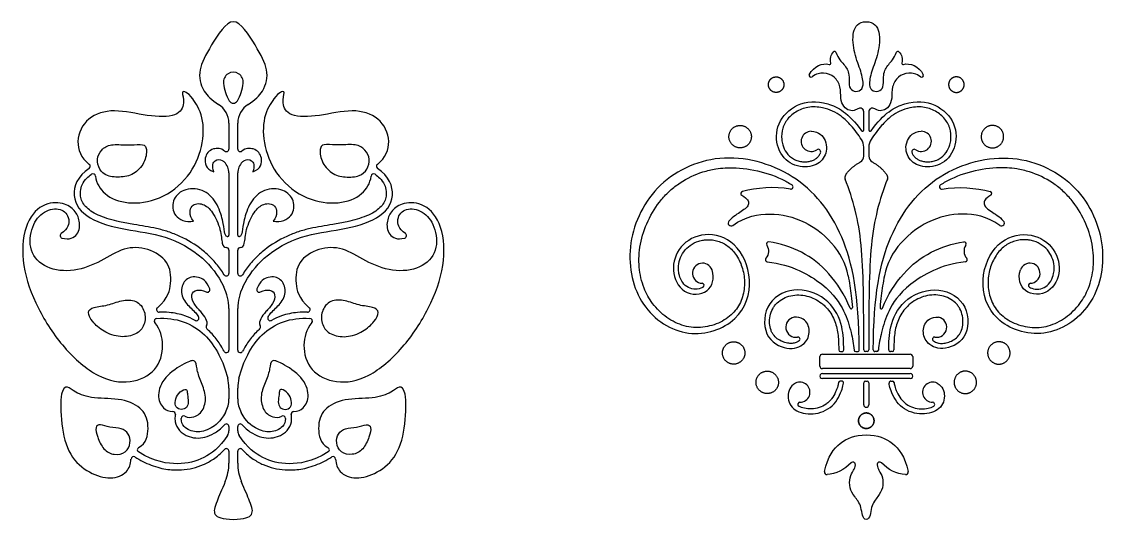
# Model space of a CAD drawing. Extents: x -103 to 101, y -110 to 99.
# Drawn here: x 59.06 to 101.14, y -72.59 to -53.26 of the extents above; entities that cross this region are included whole.
import ezdxf

# ---------------------------------------------------------------- set-up
doc = ezdxf.new("R2010")
doc.units = 0
doc.header["$MEASUREMENT"] = 0
doc.layers.add('LAYER_03', color=5, linetype='CONTINUOUS')

msp = doc.modelspace()

# ---------------------------------------------------------------- linework, layer by layer
at = {"layer": 'LAYER_03'}
for p, q in [((91.79, -57.466), (91.79, -56.757)), ((91.985, -56.757), (91.985, -57.466)), ((67.116, -57.196), (67.116, -58.207)), ((67.46, -58.207), (67.46, -57.196)), ((91.79, -58.483), (91.79, -58.129)), ((91.985, -58.129), (91.985, -58.483)), ((67.116, -59.132), (67.116, -61.551)), ((67.46, -61.551), (67.46, -59.132)), ((67.116, -62.133), (67.116, -63.037)), ((67.46, -63.037), (67.46, -62.133)), ((67.116, -64.407), (67.116, -66.018)), ((67.46, -66.018), (67.46, -64.407)), ((90.083, -66.639), (90.083, -66.273)), ((90.181, -66.175), (93.594, -66.175)), ((90.881, -66.077), (90.946, -66.077)), ((91.48, -66.077), (91.551, -66.077)), ((91.92, -66.077), (91.855, -66.077)), ((92.295, -66.077), (92.224, -66.077)), ((92.894, -66.077), (92.829, -66.077)), ((93.692, -66.273), (93.692, -66.639)), ((93.594, -66.737), (90.181, -66.737)), ((90.181, -66.932), (91.887, -66.932)), ((91.887, -67.127), (90.181, -67.127)), ((90.936, -67.225), (90.871, -67.225)), ((91.79, -68.139), (91.79, -67.29)), ((91.855, -67.225), (91.92, -67.225)), ((91.887, -66.932), (93.594, -66.932)), ((93.594, -67.127), (91.887, -67.127)), ((91.985, -67.29), (91.985, -68.139)), ((92.838, -67.225), (92.904, -67.225)), ((67.116, -67.494), (67.116, -67.914)), ((67.46, -67.914), (67.46, -67.494)), ((67.116, -68.987), (67.116, -69.152)), ((67.46, -69.152), (67.46, -68.987)), ((67.116, -69.946), (67.116, -70.417)), ((67.46, -70.417), (67.46, -69.946))]:
    msp.add_line(p, q, dxfattribs=at)
for centre, radius, start, end in [((90.66, -54.461), 0.0489, 21.0623, 128.4177), ((93.114, -54.461), 0.0489, 51.5823, 158.9377), ((90.459, -54.871), 0.0489, 255.3397, 13.2544), ((93.315, -54.871), 0.0489, 166.7456, 284.6603), ((67.288, -55.609), 0.386, 353.2626, 186.7374), ((89.737, -55.35), 0.0702, 153.7494, 308.7571), ((94.037, -55.35), 0.0702, 231.2429, 26.2506), ((68.685, -55.444), 1.793, 186.7374, 209.9164), ((65.891, -55.444), 1.793, 330.0836, 353.2626), ((67.288, -56.247), 0.181, 209.9164, 330.0836), ((66.263, -57.196), 0.853, 0.0003, 58.2189), ((68.313, -57.196), 0.853, 121.7811, 179.9997), ((91.65, -56.757), 0.14, 0.0026, 113.9892), ((92.125, -56.757), 0.14, 66.0108, 179.9974), ((89.748, -57.908), 0.391, 89.9999, 303.6726), ((91.741, -57.466), 0.0489, 216.1546, 360), ((92.034, -57.466), 0.0489, 180, 323.8454), ((94.026, -57.908), 0.391, 236.3274, 90.0001), ((91.263, -58.129), 0.526, 0.0061, 33.5637), ((92.511, -58.129), 0.526, 146.4363, 179.9939), ((67.016, -58.207), 0.0997, 229.7805, 0), ((67.56, -58.207), 0.0997, 180, 310.2195), ((90.019, -58.315), 0.0977, 337.6504, 123.6726), ((91.533, -58.483), 0.257, 299.1318, 0), ((92.242, -58.483), 0.257, 180, 240.8682), ((93.755, -58.315), 0.0977, 56.3274, 202.3496), ((61.628, -58.88), 0.0997, 302.3831, 52.6057), ((66.534, -59.132), 0.582, 0, 45.7842), ((68.042, -59.132), 0.582, 134.2158, 180), ((72.947, -58.88), 0.0997, 127.3943, 237.6169), ((61.833, -59.27), 0.0997, 6.5247, 123.8769), ((72.742, -59.27), 0.0997, 56.1231, 173.4753), ((91.215, -59.313), 0.162, 147.5656, 201.5877), ((92.56, -59.313), 0.162, 338.4123, 32.4344), ((88.953, -59.675), 0.0902, 260.0291, 58.2202), ((94.821, -59.675), 0.0902, 121.7798, 279.9709), ((87.092, -59.932), 0.0814, 104.3413, 238.8715), ((96.682, -59.932), 0.0814, 301.1285, 75.6587), ((86.632, -61.081), 0.113, 137.4239, 305.71), ((97.143, -61.081), 0.113, 234.29, 42.5761), ((60.657, -61.569), 0.0997, 124.2174, 253.3412), ((67.059, -61.551), 0.0566, 258.989, 0), ((67.517, -61.551), 0.0566, 180, 281.011), ((73.919, -61.569), 0.0997, 286.6588, 55.7826), ((88.088, -61.896), 0.0814, 81.6851, 212.4384), ((95.687, -61.896), 0.0814, 327.5616, 98.3149), ((67.016, -62.133), 0.0997, 360, 90.246), ((67.56, -62.133), 0.0997, 89.754, 180), ((88.568, -63.655), 2.666, 11.3186, 42.2769), ((95.206, -63.655), 2.666, 137.7231, 168.6814), ((85.525, -63.033), 0.391, 19.2192, 267.2387), ((88.046, -62.504), 0.0814, 139.2987, 263.4321), ((95.728, -62.504), 0.0814, 276.5679, 40.7013), ((98.25, -63.033), 0.391, 272.7613, 160.7808), ((67.016, -63.037), 0.0997, 211.8374, 360), ((67.56, -63.037), 0.0997, 180, 328.1626), ((85.502, -63.505), 0.0814, 302.7334, 87.2387), ((98.273, -63.505), 0.0814, 92.7613, 237.2666), ((66.277, -63.671), 0.0997, 242.5005, 19.6042), ((65.193, -64.407), 1.922, 0, 26.2421), ((69.382, -64.407), 1.922, 153.7579, 180), ((68.299, -63.671), 0.0997, 160.3958, 297.4995), ((64.402, -64.445), 0.0997, 131.4878, 271.9673), ((70.173, -64.445), 0.0997, 268.0327, 48.5122), ((91.303, -64.366), 0.0489, 202.3202, 4.9521), ((92.471, -64.366), 0.0489, 175.0479, 337.6798), ((64.316, -64.889), 0.0997, 94.0431, 217.6336), ((65.852, -64.776), 0.0997, 240.8288, 29.4623), ((68.724, -64.776), 0.0997, 150.5377, 299.1712), ((70.26, -64.889), 0.0997, 322.3664, 85.9569), ((89.15, -65.128), 0.391, 100.2471, 279.9013), ((94.624, -65.128), 0.391, 260.0987, 79.7529), ((66.331, -65.121), 0.0997, 151.8041, 228.0598), ((68.244, -65.121), 0.0997, 311.9402, 28.1959), ((89.232, -65.593), 0.0814, 303.9269, 99.9013), ((94.543, -65.593), 0.0814, 80.0987, 236.0731), ((67.016, -66.018), 0.0997, 207.6514, 360), ((67.56, -66.018), 0.0997, 180, 332.3486), ((90.881, -66.012), 0.0651, 180.066, 270), ((90.946, -66.012), 0.0651, 270, 0.0218), ((91.48, -66.012), 0.0651, 184.1946, 270), ((91.551, -66.012), 0.0651, 270, 0.314), ((91.855, -66.012), 0.0651, 180.0026, 270), ((91.92, -66.012), 0.0651, 270, 359.9974), ((92.224, -66.012), 0.0651, 179.686, 270), ((92.295, -66.012), 0.0651, 270, 355.8054), ((92.829, -66.012), 0.0651, 179.9782, 270), ((92.894, -66.012), 0.0651, 270, 359.934), ((90.181, -66.273), 0.0977, 90, 180), ((93.594, -66.273), 0.0977, 0, 90), ((90.181, -66.639), 0.0977, 180, 270), ((93.594, -66.639), 0.0977, 270, 0), ((65.511, -67.494), 1.605, 360, 13.8396), ((69.065, -67.494), 1.605, 166.1604, 180), ((89.31, -67.653), 0.391, 269.8414, 116.6295), ((90.181, -67.03), 0.0977, 89.9997, 269.9997), ((90.871, -67.29), 0.0651, 90, 173.5487), ((90.936, -67.29), 0.0651, 353.6983, 90), ((91.855, -67.29), 0.0651, 90, 180), ((91.92, -67.29), 0.0651, 0, 90), ((92.838, -67.29), 0.0651, 90, 186.3017), ((92.904, -67.29), 0.0651, 6.4513, 90), ((93.594, -67.03), 0.0977, 270.0003, 90.0003), ((94.465, -67.653), 0.391, 63.3705, 270.1586), ((66.021, -67.914), 1.095, 331.1207, 360), ((68.555, -67.914), 1.095, 180, 208.8793), ((89.309, -68.125), 0.0814, 89.8414, 238.9839), ((91.887, -68.139), 0.0977, 180.0002, 0.0002), ((94.466, -68.125), 0.0814, 301.0161, 90.1586), ((64.937, -68.501), 0.0997, 348.7372, 89.478), ((65.359, -68.674), 0.0997, 60.5474, 180.3884), ((69.217, -68.674), 0.0997, 359.6116, 119.4526), ((69.638, -68.501), 0.0997, 90.522, 191.2628), ((67.016, -68.987), 0.0997, 0, 139.1166), ((67.56, -68.987), 0.0997, 40.8834, 180), ((66.783, -69.152), 0.333, 326.3737, 360), ((67.793, -69.152), 0.333, 180, 213.6263), ((63.656, -69.89), 0.0997, 117.9195, 238.8126), ((67.016, -69.946), 0.0997, 0, 137.5147), ((67.56, -69.946), 0.0997, 42.4853, 180), ((70.92, -69.89), 0.0997, 301.1874, 62.0805), ((63.411, -70.255), 0.0997, 58.5562, 177.8427), ((71.165, -70.255), 0.0997, 2.1573, 121.4438), ((65.29, -70.417), 1.826, 337.4827, 0), ((69.286, -70.417), 1.826, 180, 202.5173), ((91.366, -70.465), 0.0977, 354.2293, 137.1336), ((92.408, -70.465), 0.0977, 42.8664, 185.7707), ((90.359, -70.758), 0.0977, 168.009, 272.1161), ((93.416, -70.758), 0.0977, 267.8839, 11.991)]:
    msp.add_arc(centre, radius, start, end, dxfattribs=at)
for points, knots in [([(67.288, -53.258), (67.008, -53.258), (66.356, -54.275), (65.897, -55.135), (66.029, -55.895), (66.447, -56.307), (66.712, -56.471)], [2780.276183, 2780.276183, 2780.276183, 2780.276183, 2780.839266, 2781.402349, 2781.965433, 2782.364795, 2782.364795, 2782.364795, 2782.364795]), ([(67.864, -56.471), (68.129, -56.307), (68.546, -55.895), (68.679, -55.135), (68.22, -54.275), (67.568, -53.258), (67.288, -53.258)], [2778.18757, 2778.18757, 2778.18757, 2778.18757, 2778.586932, 2779.150016, 2779.713099, 2780.276183, 2780.276183, 2780.276183, 2780.276183]), ([(90.706, -54.444), (90.808, -54.709), (91.046, -54.906), (91.259, -55.317), (91.186, -55.75), (91.341, -55.967), (91.632, -55.985), (91.807, -55.765), (91.702, -55.21), (91.41, -54.506), (91.309, -53.61), (91.591, -53.258), (91.887, -53.258)], [488.225838, 488.225838, 488.225838, 488.225838, 488.544974, 488.886019, 489.227064, 489.568108, 489.909153, 490.250197, 490.591242, 490.932287, 491.273331, 491.614376, 491.614376, 491.614376, 491.614376]), ([(91.887, -53.258), (92.184, -53.258), (92.465, -53.61), (92.365, -54.506), (92.073, -55.21), (91.968, -55.765), (92.142, -55.985), (92.433, -55.967), (92.588, -55.75), (92.515, -55.317), (92.729, -54.906), (92.967, -54.709), (93.068, -54.444)], [491.614376, 491.614376, 491.614376, 491.614376, 491.95542, 492.296465, 492.63751, 492.978554, 493.319599, 493.660643, 494.001688, 494.342733, 494.683777, 495.002914, 495.002914, 495.002914, 495.002914]), ([(91.593, -56.629), (91.546, -56.65), (91.421, -56.726), (91.232, -56.726), (90.993, -56.576), (90.876, -56.248), (90.907, -55.779), (90.668, -55.381), (90.275, -55.215), (89.942, -55.276), (89.781, -55.405)], [485.092879, 485.092879, 485.092879, 485.092879, 485.200808, 485.465287, 485.729766, 485.994245, 486.258724, 486.523203, 486.787682, 487.011464, 487.011464, 487.011464, 487.011464]), ([(93.993, -55.405), (93.833, -55.276), (93.499, -55.215), (93.107, -55.381), (92.868, -55.779), (92.899, -56.248), (92.781, -56.576), (92.542, -56.726), (92.353, -56.726), (92.228, -56.65), (92.182, -56.629)], [496.217288, 496.217288, 496.217288, 496.217288, 496.441069, 496.705549, 496.970028, 497.234507, 497.498986, 497.763465, 498.027944, 498.135872, 498.135872, 498.135872, 498.135872]), ([(61.932, -59.258), (61.965, -59.541), (62.275, -60.031), (63.155, -60.379), (64.44, -60.224), (65.614, -59.315), (66.127, -58.108), (66.157, -56.928), (65.665, -56.158), (65.463, -55.993), (65.248, -55.93), (65.425, -56.398), (65.16, -56.978), (63.972, -56.953), (62.62, -56.612), (61.585, -56.941), (61.11, -57.854), (61.364, -58.553), (61.689, -58.801)], [2795.359243, 2795.359243, 2795.359243, 2795.359243, 2795.786351, 2796.290678, 2796.795005, 2797.299332, 2797.80366, 2798.307987, 2798.812314, 2799.316641, 2799.820969, 2800.325296, 2800.829623, 2801.33395, 2801.838277, 2802.342605, 2802.846932, 2803.29671, 2803.29671, 2803.29671, 2803.29671]), ([(72.887, -58.801), (73.211, -58.553), (73.466, -57.854), (72.991, -56.941), (71.955, -56.612), (70.604, -56.953), (69.416, -56.978), (69.151, -56.398), (69.328, -55.93), (69.113, -55.993), (68.911, -56.158), (68.418, -56.928), (68.448, -58.108), (68.961, -59.315), (70.136, -60.224), (71.421, -60.379), (72.301, -60.031), (72.611, -59.541), (72.643, -59.258)], [2757.255655, 2757.255655, 2757.255655, 2757.255655, 2757.705433, 2758.20976, 2758.714088, 2759.218415, 2759.722742, 2760.227069, 2760.731397, 2761.235724, 2761.740051, 2762.244378, 2762.748705, 2763.253033, 2763.75736, 2764.261687, 2764.766014, 2765.193122, 2765.193122, 2765.193122, 2765.193122]), ([(89.748, -57.517), (90.046, -57.517), (90.409, -57.934), (90.316, -58.547), (89.848, -58.93), (88.979, -58.906), (88.376, -58.225), (88.365, -57.185), (89.149, -56.389), (90.314, -56.3), (91.194, -56.801), (91.701, -57.495)], [478.468518, 478.468518, 478.468518, 478.468518, 479.007827, 479.692416, 480.377004, 481.061593, 481.746181, 482.43077, 483.115358, 483.799947, 484.411357, 484.411357, 484.411357, 484.411357]), ([(92.073, -57.495), (92.58, -56.801), (93.461, -56.3), (94.625, -56.389), (95.41, -57.185), (95.399, -58.225), (94.795, -58.906), (93.926, -58.93), (93.458, -58.547), (93.365, -57.934), (93.729, -57.517), (94.026, -57.517)], [498.817395, 498.817395, 498.817395, 498.817395, 499.428805, 500.113393, 500.797982, 501.48257, 502.167159, 502.851747, 503.536336, 504.220924, 504.760234, 504.760234, 504.760234, 504.760234]), ([(91.702, -57.838), (91.577, -57.649), (91.339, -57.325), (90.96, -56.948), (90.581, -56.712), (90.14, -56.574), (89.635, -56.549), (89.135, -56.735), (88.833, -57.015), (88.693, -57.254), (88.603, -57.499), (88.579, -57.759), (88.641, -58.085), (88.775, -58.365), (88.999, -58.578), (89.231, -58.674), (89.413, -58.705), (89.581, -58.704), (89.733, -58.677), (89.861, -58.629), (89.963, -58.562), (90.043, -58.477), (90.087, -58.404), (90.106, -58.36), (90.109, -58.352)], [473.437067, 473.437067, 473.437067, 473.437067, 473.854405, 474.175757, 474.417881, 474.669717, 475.022609, 475.335269, 475.630046, 475.769463, 475.841368, 476.110925, 476.241443, 476.449838, 476.674163, 476.799516, 476.907243, 477.01233, 477.108314, 477.190575, 477.263235, 477.332423, 477.403639, 477.41996, 477.41996, 477.41996, 477.41996]), ([(93.665, -58.352), (93.668, -58.36), (93.688, -58.404), (93.731, -58.477), (93.811, -58.562), (93.914, -58.629), (94.042, -58.677), (94.194, -58.704), (94.362, -58.705), (94.544, -58.674), (94.775, -58.578), (95, -58.365), (95.133, -58.085), (95.195, -57.759), (95.171, -57.499), (95.081, -57.254), (94.942, -57.015), (94.64, -56.735), (94.14, -56.549), (93.635, -56.574), (93.194, -56.712), (92.815, -56.948), (92.436, -57.325), (92.198, -57.649), (92.073, -57.838)], [505.808792, 505.808792, 505.808792, 505.808792, 505.825113, 505.896329, 505.965517, 506.038177, 506.120437, 506.216421, 506.321508, 506.429236, 506.554588, 506.778914, 506.987309, 507.117826, 507.387384, 507.459289, 507.598705, 507.893483, 508.206143, 508.559034, 508.81087, 509.052994, 509.374346, 509.791685, 509.791685, 509.791685, 509.791685]), ([(66.951, -58.283), (66.816, -58.169), (66.403, -58.169), (66.125, -58.518), (66.211, -58.977), (66.526, -59.096)], [2783.41981, 2783.41981, 2783.41981, 2783.41981, 2783.696977, 2784.105991, 2784.515006, 2784.515006, 2784.515006, 2784.515006]), ([(68.05, -59.096), (68.365, -58.977), (68.45, -58.518), (68.173, -58.169), (67.759, -58.169), (67.624, -58.283)], [2776.037359, 2776.037359, 2776.037359, 2776.037359, 2776.446374, 2776.855389, 2777.132555, 2777.132555, 2777.132555, 2777.132555]), ([(91.616, -66.012), (91.604, -63.881), (91.114, -61.374), (89.208, -59.016), (86.11, -58.222), (83.527, -59.531), (82.454, -62.017), (82.995, -64.432), (84.963, -65.688), (87.036, -64.958), (87.55, -63.256), (86.851, -61.739), (85.577, -61.388), (84.583, -61.932), (84.265, -62.931), (84.716, -63.877), (85.773, -63.903), (86.01, -63.239), (85.894, -62.905)], [453.821428, 453.821428, 453.821428, 453.821428, 455.138375, 456.488599, 457.838824, 459.189049, 460.539273, 461.889498, 463.239722, 464.589947, 465.940172, 467.290396, 468.640621, 469.990845, 471.34107, 472.691295, 474.041519, 475.179568, 475.179568, 475.179568, 475.179568]), ([(92.159, -66.012), (92.17, -63.881), (92.661, -61.374), (94.566, -59.016), (97.665, -58.222), (100.247, -59.531), (101.32, -62.017), (100.779, -64.432), (98.811, -65.688), (96.738, -64.958), (96.225, -63.256), (96.923, -61.739), (98.197, -61.388), (99.192, -61.932), (99.51, -62.931), (99.058, -63.877), (98.001, -63.903), (97.764, -63.239), (97.881, -62.905)], [404.478977, 404.478977, 404.478977, 404.478977, 405.795924, 407.146148, 408.496373, 409.846597, 411.196822, 412.547047, 413.897271, 415.247496, 416.597721, 417.947945, 419.29817, 420.648394, 421.998619, 423.348844, 424.699068, 425.837117, 425.837117, 425.837117, 425.837117]), ([(66.526, -59.096), (66.438, -58.848), (66.573, -58.596), (66.801, -58.611), (66.911, -58.687), (66.94, -58.715)], [2784.5150061, 2784.5150061, 2784.5150061, 2784.5150061, 2784.725165, 2784.9353239, 2785.0096079, 2785.0096079, 2785.0096079, 2785.0096079]), ([(67.636, -58.715), (67.665, -58.687), (67.774, -58.611), (68.003, -58.596), (68.138, -58.848), (68.05, -59.096)], [2775.5427572, 2775.5427572, 2775.5427572, 2775.5427572, 2775.6170412, 2775.8272001, 2776.037359, 2776.037359, 2776.037359, 2776.037359]), ([(61.682, -58.964), (61.221, -59.256), (60.93, -60.112), (61.579, -60.953), (63.095, -61.368), (64.636, -61.522), (66.047, -62.277), (66.688, -63.091), (66.918, -63.557)], [2803.392897, 2803.392897, 2803.392897, 2803.392897, 2804.114017, 2804.901055, 2805.688094, 2806.475132, 2807.26217, 2807.864215, 2807.864215, 2807.864215, 2807.864215]), ([(66.931, -63.09), (66.886, -63.018), (66.741, -62.799), (66.463, -62.463), (65.953, -62.004), (65.376, -61.654), (64.765, -61.415), (64.169, -61.252), (63.531, -61.159), (62.916, -61.05), (62.476, -60.938), (62.122, -60.816), (61.822, -60.671), (61.592, -60.501), (61.432, -60.308), (61.346, -60.087), (61.335, -59.84), (61.408, -59.571), (61.57, -59.345), (61.713, -59.23), (61.778, -59.187)], [2791.41789, 2791.41789, 2791.41789, 2791.41789, 2791.545722, 2791.812938, 2792.071139, 2792.57564, 2792.820367, 2793.056592, 2793.504088, 2793.789326, 2793.995294, 2794.185914, 2794.353227, 2794.494178, 2794.61418, 2794.725644, 2794.846666, 2794.981825, 2795.139676, 2795.256834, 2795.256834, 2795.256834, 2795.256834]), ([(72.798, -59.187), (72.862, -59.23), (73.005, -59.345), (73.167, -59.571), (73.24, -59.84), (73.23, -60.087), (73.144, -60.308), (72.984, -60.501), (72.754, -60.671), (72.454, -60.816), (72.099, -60.938), (71.659, -61.05), (71.045, -61.159), (70.407, -61.252), (69.81, -61.415), (69.2, -61.654), (68.623, -62.004), (68.113, -62.463), (67.835, -62.799), (67.689, -63.018), (67.644, -63.09)], [2765.295531, 2765.295531, 2765.295531, 2765.295531, 2765.412689, 2765.57054, 2765.705699, 2765.826721, 2765.938186, 2766.058187, 2766.199138, 2766.366452, 2766.557071, 2766.76304, 2767.048277, 2767.495774, 2767.731998, 2767.976725, 2768.481226, 2768.739428, 2769.006643, 2769.134476, 2769.134476, 2769.134476, 2769.134476]), ([(67.658, -63.557), (67.888, -63.091), (68.529, -62.277), (69.94, -61.522), (71.481, -61.368), (72.997, -60.953), (73.646, -60.112), (73.354, -59.256), (72.894, -58.964)], [2752.68815, 2752.68815, 2752.68815, 2752.68815, 2753.290195, 2754.077233, 2754.864271, 2755.65131, 2756.438348, 2757.159468, 2757.159468, 2757.159468, 2757.159468]), ([(85.546, -63.574), (85.518, -63.592), (85.402, -63.648), (85.176, -63.665), (84.897, -63.566), (84.694, -63.335), (84.602, -63.076), (84.575, -62.788), (84.624, -62.494), (84.782, -62.183), (85.039, -61.931), (85.317, -61.793), (85.546, -61.74), (85.795, -61.718), (86.131, -61.761), (86.464, -61.929), (86.697, -62.142), (86.91, -62.423), (87.104, -62.855), (87.186, -63.439), (87.085, -64.036), (86.826, -64.484), (86.51, -64.766), (86.115, -65.001), (85.653, -65.134), (85.17, -65.146), (84.682, -65.062), (84.107, -64.777), (83.575, -64.252), (83.202, -63.575), (83.056, -62.931), (83.047, -62.352), (83.123, -61.738), (83.375, -60.977), (83.805, -60.285), (84.257, -59.813), (84.774, -59.408), (85.382, -59.12), (85.992, -58.978), (86.656, -58.909), (87.536, -58.98), (88.403, -59.263), (88.872, -59.519), (89.001, -59.599)], [476.345287, 476.345287, 476.345287, 476.345287, 476.405982, 476.578781, 476.75578, 476.933975, 477.130965, 477.256754, 477.463565, 477.673856, 477.890829, 478.119114, 478.237987, 478.322648, 478.579648, 478.852983, 478.999462, 479.15747, 479.500949, 479.863484, 480.23171, 480.603088, 480.798327, 481.006719, 481.44722, 481.670594, 481.893675, 482.354561, 482.83538, 483.252782, 483.767786, 484.037498, 484.317298, 484.904233, 485.50565, 485.804989, 486.104352, 486.713768, 487.029888, 487.255769, 487.941195, 488.645422, 488.923609, 488.923609, 488.923609, 488.923609]), ([(98.229, -63.574), (98.256, -63.592), (98.372, -63.648), (98.599, -63.665), (98.877, -63.566), (99.08, -63.335), (99.173, -63.076), (99.2, -62.788), (99.151, -62.494), (98.993, -62.183), (98.735, -61.931), (98.458, -61.793), (98.229, -61.74), (97.979, -61.718), (97.644, -61.761), (97.31, -61.929), (97.078, -62.142), (96.864, -62.423), (96.67, -62.855), (96.589, -63.439), (96.69, -64.036), (96.948, -64.484), (97.264, -64.766), (97.66, -65.001), (98.121, -65.134), (98.604, -65.146), (99.093, -65.062), (99.667, -64.777), (100.199, -64.252), (100.573, -63.575), (100.718, -62.931), (100.728, -62.352), (100.652, -61.738), (100.4, -60.977), (99.969, -60.285), (99.518, -59.813), (99, -59.408), (98.393, -59.12), (97.783, -58.978), (97.119, -58.909), (96.238, -58.98), (95.371, -59.263), (94.902, -59.519), (94.774, -59.599)], [427.002836, 427.002836, 427.002836, 427.002836, 427.063531, 427.23633, 427.413329, 427.591524, 427.788514, 427.914303, 428.121114, 428.331405, 428.548379, 428.776663, 428.895536, 428.980198, 429.237197, 429.510532, 429.657011, 429.815019, 430.158499, 430.521033, 430.889259, 431.260637, 431.455876, 431.664268, 432.104769, 432.328143, 432.551224, 433.01211, 433.492929, 433.910331, 434.425335, 434.695047, 434.974847, 435.561782, 436.163199, 436.462538, 436.761901, 437.371317, 437.687437, 437.913318, 438.598744, 439.302972, 439.581158, 439.581158, 439.581158, 439.581158]), ([(67.048, -61.606), (66.985, -61.594), (66.937, -61.41), (66.899, -61.007), (66.66, -60.264), (66.123, -59.722), (65.297, -59.743), (64.894, -60.194), (64.927, -60.826), (65.436, -61.073), (65.743, -61.012)], [2786.505281, 2786.505281, 2786.505281, 2786.505281, 2786.764825, 2787.099945, 2787.435065, 2787.770185, 2788.105305, 2788.440424, 2788.775544, 2789.110664, 2789.110664, 2789.110664, 2789.110664]), ([(68.833, -61.012), (69.139, -61.073), (69.648, -60.826), (69.681, -60.194), (69.278, -59.743), (68.453, -59.722), (67.916, -60.264), (67.677, -61.007), (67.639, -61.41), (67.591, -61.594), (67.527, -61.606)], [2771.441701, 2771.441701, 2771.441701, 2771.441701, 2771.776821, 2772.111941, 2772.44706, 2772.78218, 2773.1173, 2773.45242, 2773.78754, 2774.047084, 2774.047084, 2774.047084, 2774.047084]), ([(91.79, -66.012), (91.789, -64.19), (91.784, -61.69), (91.388, -60.189), (91.064, -59.373)], [468.082793, 468.082793, 468.082793, 468.082793, 470.169286, 472.255341, 472.255341, 472.255341, 472.255341]), ([(92.71, -59.373), (92.387, -60.189), (91.991, -61.69), (91.985, -64.19), (91.985, -66.012)], [463.744583, 463.744583, 463.744583, 463.744583, 465.830638, 467.91713, 467.91713, 467.91713, 467.91713]), ([(87.05, -60.001), (87.276, -60.138), (87.376, -60.371), (87.106, -60.6), (86.72, -60.819), (86.549, -61.005)], [490.355496, 490.355496, 490.355496, 490.355496, 490.697188, 491.113066, 491.438183, 491.438183, 491.438183, 491.438183]), ([(96.724, -60.001), (96.499, -60.138), (96.399, -60.371), (96.668, -60.6), (97.055, -60.819), (97.226, -61.005)], [441.013046, 441.013046, 441.013046, 441.013046, 441.354737, 441.770615, 442.095733, 442.095733, 442.095733, 442.095733]), ([(60.628, -61.664), (60.921, -61.752), (61.319, -61.522), (61.337, -60.983), (61.144, -60.587), (60.722, -60.272), (59.841, -60.282), (59.135, -61.124), (59.025, -62.72), (59.644, -64.408), (60.66, -65.967), (62.045, -67.158), (63.313, -67.358), (64.346, -66.859), (64.634, -65.87), (64.451, -65.228), (64.237, -64.95)], [2820.014297, 2820.014297, 2820.014297, 2820.014297, 2820.49962, 2821.085737, 2821.671854, 2822.257972, 2822.844089, 2823.430206, 2824.016323, 2824.602441, 2825.188558, 2825.774675, 2826.360793, 2826.94691, 2827.533027, 2828.033932, 2828.033932, 2828.033932, 2828.033932]), ([(64.336, -64.371), (64.765, -63.991), (64.897, -63.362), (64.815, -62.559), (63.984, -62.029), (63.025, -62), (62.18, -62.573), (61.106, -63.002), (59.972, -62.886), (59.314, -62.185), (59.428, -61.168), (59.915, -60.581), (60.602, -60.466), (60.969, -60.86), (60.866, -61.306), (60.601, -61.486)], [2813.717831, 2813.717831, 2813.717831, 2813.717831, 2814.133974, 2814.62094, 2815.107906, 2815.594872, 2816.081838, 2816.568804, 2817.05577, 2817.542736, 2818.029702, 2818.516668, 2819.003634, 2819.4906, 2819.901615, 2819.901615, 2819.901615, 2819.901615]), ([(65.743, -61.012), (65.55, -60.768), (65.621, -60.322), (66.118, -60.302), (66.483, -60.606), (66.828, -61.357), (66.823, -61.877), (66.934, -62.033), (67.015, -62.033)], [2789.110664, 2789.110664, 2789.110664, 2789.110664, 2789.397512, 2789.684359, 2789.971207, 2790.258055, 2790.544902, 2790.756393, 2790.756393, 2790.756393, 2790.756393]), ([(67.56, -62.033), (67.641, -62.033), (67.752, -61.877), (67.748, -61.357), (68.092, -60.606), (68.457, -60.302), (68.954, -60.322), (69.025, -60.768), (68.833, -61.012)], [2769.795972, 2769.795972, 2769.795972, 2769.795972, 2770.007463, 2770.29431, 2770.581158, 2770.868006, 2771.154853, 2771.441701, 2771.441701, 2771.441701, 2771.441701]), ([(73.975, -61.486), (73.71, -61.306), (73.607, -60.86), (73.973, -60.466), (74.66, -60.581), (75.147, -61.168), (75.262, -62.185), (74.603, -62.886), (73.469, -63.002), (72.395, -62.573), (71.551, -62), (70.591, -62.029), (69.761, -62.559), (69.679, -63.362), (69.811, -63.991), (70.24, -64.371)], [2740.65075, 2740.65075, 2740.65075, 2740.65075, 2741.061765, 2741.548731, 2742.035697, 2742.522663, 2743.009629, 2743.496595, 2743.983561, 2744.470527, 2744.957493, 2745.444459, 2745.931425, 2746.418391, 2746.834534, 2746.834534, 2746.834534, 2746.834534]), ([(70.339, -64.95), (70.124, -65.228), (69.942, -65.87), (70.23, -66.859), (71.263, -67.358), (72.53, -67.158), (73.916, -65.967), (74.932, -64.408), (75.551, -62.72), (75.441, -61.124), (74.735, -60.282), (73.853, -60.272), (73.431, -60.587), (73.239, -60.983), (73.257, -61.522), (73.654, -61.752), (73.947, -61.664)], [2732.518433, 2732.518433, 2732.518433, 2732.518433, 2733.019338, 2733.605455, 2734.191572, 2734.77769, 2735.363807, 2735.949924, 2736.536042, 2737.122159, 2737.708276, 2738.294393, 2738.880511, 2739.466628, 2740.052745, 2740.538068, 2740.538068, 2740.538068, 2740.538068]), ([(86.698, -61.173), (87.202, -60.811), (88.218, -60.656), (89.329, -60.886), (90.182, -61.467), (90.541, -61.861)], [491.642185, 491.642185, 491.642185, 491.642185, 492.667683, 493.774566, 494.539142, 494.539142, 494.539142, 494.539142]), ([(97.077, -61.173), (96.573, -60.811), (95.556, -60.656), (94.446, -60.886), (93.592, -61.467), (93.234, -61.861)], [442.299734, 442.299734, 442.299734, 442.299734, 443.325232, 444.432115, 445.196691, 445.196691, 445.196691, 445.196691]), ([(91.258, -64.384), (91.049, -63.875), (90.21, -62.55), (89.01, -61.948), (88.1, -61.815)], [446.929356, 446.929356, 446.929356, 446.929356, 447.894204, 449.743015, 449.743015, 449.743015, 449.743015]), ([(92.516, -64.384), (92.726, -63.875), (93.564, -62.55), (94.765, -61.948), (95.675, -61.815)], [446.929356, 446.929356, 446.929356, 446.929356, 447.894203, 449.743015, 449.743015, 449.743015, 449.743015]), ([(88.037, -62.585), (88.988, -62.694), (90.448, -63.529), (91.069, -64.53), (91.29, -65.268), (91.398, -65.787), (91.415, -66.017)], [450.363125, 450.363125, 450.363125, 450.363125, 451.185249, 452.06316, 452.94107, 453.654745, 453.654745, 453.654745, 453.654745]), ([(95.738, -62.585), (94.787, -62.694), (93.327, -63.529), (92.705, -64.53), (92.485, -65.268), (92.377, -65.787), (92.36, -66.017)], [401.020674, 401.020674, 401.020674, 401.020674, 401.842798, 402.720709, 403.598619, 404.312294, 404.312294, 404.312294, 404.312294]), ([(66.371, -63.638), (66.258, -63.32), (65.867, -63.117), (65.42, -63.217), (65.19, -63.718), (65.437, -64.236), (65.77, -64.491), (65.909, -64.674), (65.938, -64.727)], [2811.145012, 2811.145012, 2811.145012, 2811.145012, 2811.39356, 2811.699979, 2812.006399, 2812.312819, 2812.619239, 2812.73798, 2812.73798, 2812.73798, 2812.73798]), ([(68.637, -64.727), (68.667, -64.674), (68.805, -64.491), (69.139, -64.236), (69.385, -63.718), (69.155, -63.217), (68.709, -63.117), (68.318, -63.32), (68.205, -63.638)], [2747.814385, 2747.814385, 2747.814385, 2747.814385, 2747.933126, 2748.239546, 2748.545966, 2748.852386, 2749.158806, 2749.407353, 2749.407353, 2749.407353, 2749.407353]), ([(91.182, -63.131), (91.234, -63.388), (91.297, -63.797), (91.339, -64.209), (91.352, -64.362)], [495.4236695, 495.4236695, 495.4236695, 495.4236695, 495.9053418, 496.1866534, 496.1866534, 496.1866534, 496.1866534]), ([(92.592, -63.131), (92.541, -63.388), (92.478, -63.797), (92.436, -64.209), (92.423, -64.362)], [446.0812186, 446.0812186, 446.0812186, 446.0812186, 446.5628909, 446.8442025, 446.8442025, 446.8442025, 446.8442025]), ([(66.243, -65.074), (66.294, -64.98), (66.222, -64.763), (66.045, -64.54), (65.724, -64.211), (65.634, -63.85), (65.811, -63.665), (66.084, -63.683), (66.231, -63.76)], [2809.8638, 2809.8638, 2809.8638, 2809.8638, 2810.03591, 2810.246381, 2810.456853, 2810.667324, 2810.877795, 2811.025367, 2811.025367, 2811.025367, 2811.025367]), ([(68.345, -63.76), (68.492, -63.683), (68.764, -63.665), (68.942, -63.85), (68.851, -64.211), (68.531, -64.54), (68.354, -64.763), (68.282, -64.98), (68.332, -65.074)], [2749.526998, 2749.526998, 2749.526998, 2749.526998, 2749.67457, 2749.885041, 2750.095513, 2750.305984, 2750.516455, 2750.688565, 2750.688565, 2750.688565, 2750.688565]), ([(91.011, -66.012), (91.011, -65.719), (90.993, -65.06), (90.518, -64.063), (89.234, -63.481), (87.937, -64.078), (87.844, -65.529), (88.856, -66.083), (89.56, -65.795), (89.732, -65.269), (89.558, -64.815), (89.215, -64.718), (89.081, -64.743)], [81.996659, 81.996659, 81.996659, 81.996659, 82.507495, 83.10264, 83.697785, 84.292929, 84.888074, 85.483218, 86.078363, 86.673507, 87.268652, 87.604845, 87.604845, 87.604845, 87.604845]), ([(89.277, -65.661), (89.25, -65.678), (89.178, -65.718), (89.043, -65.758), (88.866, -65.762), (88.669, -65.714), (88.469, -65.616), (88.324, -65.487), (88.233, -65.359), (88.161, -65.204), (88.119, -64.976), (88.139, -64.687), (88.219, -64.454), (88.323, -64.29), (88.454, -64.145), (88.662, -64), (88.953, -63.894), (89.268, -63.86), (89.585, -63.908), (89.884, -64.021), (90.114, -64.163), (90.312, -64.33), (90.474, -64.519), (90.617, -64.768), (90.716, -65.033), (90.777, -65.307), (90.812, -65.634), (90.816, -65.87), (90.816, -66.012)], [88.494009, 88.494009, 88.494009, 88.494009, 88.553041, 88.645605, 88.751408, 88.876772, 89.016179, 89.158508, 89.230599, 89.305052, 89.471875, 89.652944, 89.833797, 89.921235, 90.009452, 90.192584, 90.383518, 90.5764, 90.771311, 90.969056, 91.163688, 91.266718, 91.445817, 91.62021, 91.792856, 91.964705, 92.137145, 92.398802, 92.398802, 92.398802, 92.398802]), ([(92.763, -66.012), (92.764, -65.719), (92.781, -65.06), (93.257, -64.063), (94.541, -63.481), (95.838, -64.078), (95.931, -65.529), (94.919, -66.083), (94.215, -65.795), (94.042, -65.269), (94.216, -64.815), (94.559, -64.718), (94.694, -64.743)], [81.996659, 81.996659, 81.996659, 81.996659, 82.507495, 83.10264, 83.697785, 84.292929, 84.888074, 85.483218, 86.078363, 86.673507, 87.268652, 87.604845, 87.604845, 87.604845, 87.604845]), ([(94.498, -65.661), (94.524, -65.678), (94.597, -65.718), (94.732, -65.758), (94.909, -65.762), (95.106, -65.714), (95.305, -65.616), (95.451, -65.487), (95.542, -65.359), (95.613, -65.204), (95.656, -64.976), (95.635, -64.687), (95.555, -64.454), (95.452, -64.29), (95.32, -64.145), (95.113, -64), (94.821, -63.894), (94.507, -63.86), (94.19, -63.908), (93.89, -64.021), (93.66, -64.163), (93.463, -64.33), (93.3, -64.519), (93.158, -64.768), (93.058, -65.033), (92.997, -65.307), (92.963, -65.634), (92.959, -65.87), (92.959, -66.012)], [88.494009, 88.494009, 88.494009, 88.494009, 88.553041, 88.645605, 88.751408, 88.876772, 89.016179, 89.158508, 89.230599, 89.305052, 89.471875, 89.652944, 89.833797, 89.921235, 90.009452, 90.192584, 90.383518, 90.5764, 90.771311, 90.969056, 91.163688, 91.266718, 91.445817, 91.62021, 91.792856, 91.964705, 92.137145, 92.398802, 92.398802, 92.398802, 92.398802]), ([(64.309, -64.79), (64.694, -64.762), (65.443, -64.873), (66.206, -65.398), (66.713, -66.081), (66.987, -66.778), (67.069, -67.11)], [2690.280516, 2690.280516, 2690.280516, 2690.280516, 2690.753849, 2691.304954, 2691.856059, 2692.309641, 2692.309641, 2692.309641, 2692.309641]), ([(65.803, -64.863), (65.677, -64.793), (65.352, -64.648), (64.875, -64.55), (64.535, -64.54), (64.406, -64.545)], [2812.8676871, 2812.8676871, 2812.8676871, 2812.8676871, 2813.0838912, 2813.4010649, 2813.5952394, 2813.5952394, 2813.5952394, 2813.5952394]), ([(67.507, -67.11), (67.588, -66.778), (67.863, -66.081), (68.369, -65.398), (69.133, -64.873), (69.882, -64.762), (70.267, -64.79)], [2730.381455, 2730.381455, 2730.381455, 2730.381455, 2730.835037, 2731.386142, 2731.937246, 2732.41058, 2732.41058, 2732.41058, 2732.41058]), ([(70.17, -64.545), (70.041, -64.54), (69.701, -64.55), (69.223, -64.648), (68.898, -64.793), (68.773, -64.863)], [2746.9571257, 2746.9571257, 2746.9571257, 2746.9571257, 2747.1513002, 2747.4684739, 2747.684678, 2747.684678, 2747.684678, 2747.684678]), ([(66.928, -66.064), (66.849, -65.914), (66.673, -65.625), (66.43, -65.349), (66.286, -65.215), (66.264, -65.195)], [2809.24617, 2809.24617, 2809.24617, 2809.24617, 2809.5009813, 2809.7540957, 2809.7972544, 2809.7972544, 2809.7972544, 2809.7972544]), ([(68.311, -65.195), (68.29, -65.215), (68.145, -65.349), (67.902, -65.625), (67.727, -65.914), (67.648, -66.064)], [2750.7551107, 2750.7551107, 2750.7551107, 2750.7551107, 2750.7982693, 2751.0513838, 2751.3061951, 2751.3061951, 2751.3061951, 2751.3061951]), ([(65.408, -68.587), (65.51, -68.645), (65.832, -68.631), (66.151, -68.359), (66.26, -67.76), (65.999, -67.213), (65.856, -66.716), (65.839, -66.37), (65.468, -66.471), (64.55, -67.061), (64.306, -67.786), (64.509, -68.285), (64.789, -68.4), (64.938, -68.402)], [2694.378853, 2694.378853, 2694.378853, 2694.378853, 2694.595351, 2694.904832, 2695.214314, 2695.523795, 2695.833277, 2696.142758, 2696.45224, 2696.761721, 2697.071203, 2697.380684, 2697.621313, 2697.621313, 2697.621313, 2697.621313]), ([(69.638, -68.402), (69.786, -68.4), (70.067, -68.285), (70.27, -67.786), (70.026, -67.061), (69.107, -66.471), (68.737, -66.37), (68.72, -66.716), (68.576, -67.213), (68.315, -67.76), (68.425, -68.359), (68.743, -68.631), (69.065, -68.645), (69.168, -68.587)], [2725.069783, 2725.069783, 2725.069783, 2725.069783, 2725.310412, 2725.619893, 2725.929375, 2726.238856, 2726.548338, 2726.857819, 2727.167301, 2727.476782, 2727.786264, 2728.095745, 2728.312242, 2728.312242, 2728.312242, 2728.312242]), ([(89.135, -67.303), (88.918, -67.412), (88.772, -67.889), (89.049, -68.398), (89.807, -68.579), (90.639, -68.26), (90.945, -67.591), (90.993, -67.37), (91.001, -67.297)], [50.312053, 50.312053, 50.312053, 50.312053, 50.771309, 51.366453, 51.961598, 52.556743, 53.151887, 53.433407, 53.433407, 53.433407, 53.433407]), ([(90.806, -67.283), (90.804, -67.297), (90.799, -67.34), (90.78, -67.419), (90.744, -67.526), (90.675, -67.697), (90.577, -67.869), (90.448, -68.023), (90.292, -68.151), (90.062, -68.261), (89.769, -68.316), (89.496, -68.295), (89.333, -68.235), (89.267, -68.195)], [48.024098, 48.024098, 48.024098, 48.024098, 48.049701, 48.104431, 48.173798, 48.257659, 48.444049, 48.536505, 48.626996, 48.814228, 49.000212, 49.171597, 49.315115, 49.315115, 49.315115, 49.315115]), ([(94.64, -67.303), (94.857, -67.412), (95.003, -67.889), (94.725, -68.398), (93.967, -68.579), (93.136, -68.26), (92.829, -67.591), (92.781, -67.37), (92.773, -67.297)], [50.312053, 50.312053, 50.312053, 50.312053, 50.771309, 51.366453, 51.961598, 52.556743, 53.151887, 53.433407, 53.433407, 53.433407, 53.433407]), ([(92.969, -67.283), (92.97, -67.297), (92.976, -67.34), (92.995, -67.419), (93.03, -67.526), (93.1, -67.697), (93.197, -67.869), (93.327, -68.023), (93.483, -68.151), (93.712, -68.261), (94.005, -68.316), (94.279, -68.295), (94.441, -68.235), (94.508, -68.195)], [48.024098, 48.024098, 48.024098, 48.024098, 48.049701, 48.104431, 48.173798, 48.257659, 48.444049, 48.536505, 48.626996, 48.814228, 49.000212, 49.171597, 49.315115, 49.315115, 49.315115, 49.315115]), ([(63.609, -69.802), (63.912, -69.641), (64.042, -68.963), (63.82, -68.287), (62.998, -67.881), (61.821, -67.922), (61.09, -67.651), (60.85, -67.4), (60.568, -67.525), (60.568, -68.904), (60.887, -70.157), (61.688, -70.821), (62.541, -71.074), (63.165, -70.82), (63.304, -70.449), (63.311, -70.251)], [2701.495615, 2701.495615, 2701.495615, 2701.495615, 2701.88455, 2702.338441, 2702.792331, 2703.246221, 2703.700111, 2704.154001, 2704.607891, 2705.061781, 2705.515671, 2705.969561, 2706.423451, 2706.877341, 2707.228606, 2707.228606, 2707.228606, 2707.228606]), ([(71.265, -70.251), (71.272, -70.449), (71.41, -70.82), (72.034, -71.074), (72.888, -70.821), (73.689, -70.157), (74.008, -68.904), (74.008, -67.525), (73.726, -67.4), (73.486, -67.651), (72.754, -67.922), (71.577, -67.881), (70.756, -68.287), (70.534, -68.963), (70.663, -69.641), (70.966, -69.802)], [2715.46249, 2715.46249, 2715.46249, 2715.46249, 2715.813754, 2716.267644, 2716.721534, 2717.175425, 2717.629315, 2718.083205, 2718.537095, 2718.990985, 2719.444875, 2719.898765, 2720.352655, 2720.806545, 2721.195481, 2721.195481, 2721.195481, 2721.195481]), ([(65.035, -68.521), (65.03, -68.546), (65.016, -68.638), (65.023, -68.862), (65.14, -69.102), (65.33, -69.268), (65.54, -69.382), (65.832, -69.452), (66.2, -69.416), (66.5, -69.281), (66.752, -69.116), (66.876, -68.996), (66.94, -68.922)], [2697.709226, 2697.709226, 2697.709226, 2697.709226, 2697.747887, 2697.849537, 2698.043027, 2698.135633, 2698.225654, 2698.401707, 2698.580566, 2698.775326, 2698.891859, 2699.034166, 2699.034166, 2699.034166, 2699.034166]), ([(66.979, -68.443), (66.784, -68.796), (66.359, -69.125), (65.847, -69.251), (65.371, -69.063), (65.26, -68.794), (65.259, -68.675)], [2692.991258, 2692.991258, 2692.991258, 2692.991258, 2693.291847, 2693.662135, 2694.032422, 2694.274272, 2694.274272, 2694.274272, 2694.274272]), ([(69.317, -68.675), (69.316, -68.794), (69.204, -69.063), (68.728, -69.251), (68.216, -69.125), (67.791, -68.796), (67.596, -68.443)], [2728.416823, 2728.416823, 2728.416823, 2728.416823, 2728.658674, 2729.028961, 2729.399249, 2729.699838, 2729.699838, 2729.699838, 2729.699838]), ([(67.635, -68.922), (67.699, -68.996), (67.824, -69.116), (68.075, -69.281), (68.376, -69.416), (68.744, -69.452), (69.035, -69.382), (69.246, -69.268), (69.435, -69.102), (69.553, -68.862), (69.559, -68.638), (69.546, -68.546), (69.541, -68.521)], [2723.65693, 2723.65693, 2723.65693, 2723.65693, 2723.799237, 2723.915769, 2724.110529, 2724.289389, 2724.465441, 2724.555463, 2724.648068, 2724.841558, 2724.943209, 2724.98187, 2724.98187, 2724.98187, 2724.98187]), ([(67.06, -69.337), (66.74, -69.817), (66.125, -70.275), (65.235, -70.503), (64.254, -70.369), (63.604, -69.975)], [2699.33623, 2699.33623, 2699.33623, 2699.33623, 2700.013307, 2700.729547, 2701.390116, 2701.390116, 2701.390116, 2701.390116]), ([(70.971, -69.975), (70.321, -70.369), (69.341, -70.503), (68.451, -70.275), (67.836, -69.817), (67.516, -69.337)], [2721.30098, 2721.30098, 2721.30098, 2721.30098, 2721.961549, 2722.677789, 2723.354866, 2723.354866, 2723.354866, 2723.354866]), ([(90.263, -70.737), (90.391, -70.136), (90.865, -69.549), (91.437, -69.311), (91.887, -69.311)], [70.111245, 70.111245, 70.111245, 70.111245, 70.853172, 71.641001, 71.641001, 71.641001, 71.641001]), ([(91.887, -69.311), (92.337, -69.311), (92.91, -69.549), (93.384, -70.136), (93.511, -70.737)], [71.641001, 71.641001, 71.641001, 71.641001, 72.42883, 73.170757, 73.170757, 73.170757, 73.170757]), ([(63.463, -70.17), (63.664, -70.293), (63.981, -70.456), (64.42, -70.597), (64.733, -70.655), (65.013, -70.674), (65.339, -70.668), (65.714, -70.62), (66.062, -70.5), (66.323, -70.37), (66.603, -70.203), (66.805, -70.027), (66.933, -69.888), (66.942, -69.879)], [2707.332703, 2707.332703, 2707.332703, 2707.332703, 2707.687275, 2707.867195, 2708.025036, 2708.164311, 2708.288616, 2708.515925, 2708.73085, 2708.83905, 2708.954454, 2709.21955, 2709.239339, 2709.239339, 2709.239339, 2709.239339]), ([(67.633, -69.879), (67.642, -69.888), (67.771, -70.027), (67.973, -70.203), (68.252, -70.37), (68.514, -70.5), (68.861, -70.62), (69.237, -70.668), (69.563, -70.674), (69.843, -70.655), (70.155, -70.597), (70.595, -70.456), (70.912, -70.293), (71.113, -70.17)], [2713.451757, 2713.451757, 2713.451757, 2713.451757, 2713.471546, 2713.736641, 2713.852046, 2713.960246, 2714.17517, 2714.40248, 2714.526785, 2714.66606, 2714.823901, 2715.003821, 2715.358393, 2715.358393, 2715.358393, 2715.358393]), ([(91.887, -72.593), (91.727, -72.593), (91.73, -72.061), (91.421, -71.704), (91.227, -71.385), (91.236, -70.939), (91.371, -70.741), (91.455, -70.56), (91.464, -70.475)], [67.574231, 67.574231, 67.574231, 67.574231, 67.867201, 68.16017, 68.45314, 68.746109, 69.039078, 69.202071, 69.202071, 69.202071, 69.202071]), ([(92.311, -70.475), (92.32, -70.56), (92.403, -70.741), (92.539, -70.939), (92.547, -71.385), (92.354, -71.704), (92.044, -72.061), (92.047, -72.593), (91.887, -72.593)], [74.079931, 74.079931, 74.079931, 74.079931, 74.242923, 74.535892, 74.828862, 75.121831, 75.414801, 75.70777, 75.70777, 75.70777, 75.70777]), ([(66.976, -71.116), (66.838, -71.45), (66.59, -72.017), (66.464, -72.439), (66.855, -72.593), (67.288, -72.593)], [2709.955116, 2709.955116, 2709.955116, 2709.955116, 2710.338465, 2710.842006, 2711.345548, 2711.345548, 2711.345548, 2711.345548]), ([(67.288, -72.593), (67.721, -72.593), (68.111, -72.439), (67.985, -72.017), (67.737, -71.45), (67.599, -71.116)], [2711.345548, 2711.345548, 2711.345548, 2711.345548, 2711.84909, 2712.352631, 2712.73598, 2712.73598, 2712.73598, 2712.73598])]:
    msp.add_open_spline(points, degree=3, knots=knots, dxfattribs=at)
for points, degree in [([(90.507, -54.859), (90.471, -54.709), (90.494, -54.531), (90.63, -54.423)], 3), ([(93.144, -54.423), (93.28, -54.531), (93.303, -54.709), (93.268, -54.859)], 3), ([(89.674, -55.319), (89.844, -54.974), (90.186, -54.85), (90.447, -54.918)], 3), ([(93.328, -54.918), (93.589, -54.85), (93.93, -54.974), (94.1, -55.319)], 3), ([(62.007, -58.6), (61.996, -58.73), (62.075, -59.006), (62.35, -59.277), (62.941, -59.321), (63.496, -59.185), (63.89, -58.683), (63.949, -58.099), (63.723, -57.998), (63.15, -58.075), (62.512, -57.99), (62.142, -58.229), (62.018, -58.471), (62.007, -58.6)], 3), ([(72.568, -58.6), (72.579, -58.73), (72.5, -59.006), (72.226, -59.277), (71.634, -59.321), (71.08, -59.185), (70.686, -58.683), (70.626, -58.099), (70.852, -57.998), (71.426, -58.075), (72.063, -57.99), (72.433, -58.229), (72.557, -58.471), (72.568, -58.6)], 3), ([(91.078, -59.226), (91.272, -58.922), (91.658, -58.707)], 2), ([(92.117, -58.707), (92.503, -58.922), (92.696, -59.226)], 2), ([(88.938, -59.764), (88.314, -59.654), (87.623, -59.712), (87.072, -59.853)], 3), ([(94.837, -59.764), (95.461, -59.654), (96.151, -59.712), (96.703, -59.853)], 3), ([(88.019, -61.939), (88.126, -62.108), (88.109, -62.306), (87.985, -62.451)], 3), ([(95.755, -61.939), (95.648, -62.108), (95.666, -62.306), (95.79, -62.451)], 3), ([(61.825, -64.909), (61.931, -65.041), (62.226, -65.317), (62.906, -65.552), (63.538, -65.428), (63.863, -65.057), (63.887, -64.507), (63.541, -64.05), (62.927, -64.065), (62.415, -64.297), (61.821, -64.334), (61.588, -64.523), (61.719, -64.777), (61.825, -64.909)], 3), ([(72.75, -64.909), (72.644, -65.041), (72.349, -65.317), (71.67, -65.552), (71.037, -65.428), (70.713, -65.057), (70.688, -64.507), (71.035, -64.05), (71.648, -64.065), (72.161, -64.297), (72.754, -64.334), (72.987, -64.523), (72.857, -64.777), (72.75, -64.909)], 3), ([(65.399, -67.55), (65.339, -67.563), (65.145, -67.677), (65.011, -67.987), (65.03, -68.255), (65.271, -68.353), (65.493, -68.267), (65.562, -68.039), (65.493, -67.718), (65.507, -67.596), (65.46, -67.536), (65.399, -67.55)], 3), ([(69.176, -67.55), (69.237, -67.563), (69.43, -67.677), (69.565, -67.987), (69.545, -68.255), (69.304, -68.353), (69.082, -68.267), (69.014, -68.039), (69.083, -67.718), (69.068, -67.596), (69.116, -67.536), (69.176, -67.55)], 3), ([(62.494, -69.009), (62.637, -69.035), (62.958, -69.035), (63.234, -69.254), (63.312, -69.615), (63.135, -70.019), (62.653, -70.118), (62.229, -69.905), (61.995, -69.375), (61.903, -68.985), (62.101, -68.879), (62.351, -68.983), (62.494, -69.009)], 3), ([(72.081, -69.009), (71.939, -69.035), (71.618, -69.035), (71.342, -69.254), (71.264, -69.615), (71.441, -70.019), (71.922, -70.118), (72.347, -69.905), (72.58, -69.375), (72.672, -68.985), (72.474, -68.879), (72.224, -68.983), (72.081, -69.009)], 3), ([(91.295, -70.399), (91.046, -70.666), (90.702, -70.843), (90.362, -70.855)], 3), ([(93.412, -70.855), (93.072, -70.843), (92.728, -70.666), (92.48, -70.399)], 3)]:
    msp.add_open_spline(points, degree=degree, dxfattribs=at)
for points, knots in [([(88.615, -55.9), (88.81, -55.669), (88.58, -55.474), (88.349, -55.279), (88.154, -55.51), (87.959, -55.74), (88.19, -55.935), (88.42, -56.13), (88.615, -55.9)], [0, 0, 0, 0.291128, 0.291128, 0.582255, 0.582255, 0.873383, 0.873383, 1.16451, 1.16451, 1.16451]), ([(95.159, -55.9), (94.964, -55.669), (95.195, -55.474), (95.425, -55.279), (95.62, -55.51), (95.815, -55.74), (95.585, -55.935), (95.354, -56.13), (95.159, -55.9)], [0, 0, 0, 0.291128, 0.291128, 0.582255, 0.582255, 0.873383, 0.873383, 1.16451, 1.16451, 1.16451]), ([(87.375, -57.92), (87.57, -57.53), (87.18, -57.335), (86.79, -57.14), (86.595, -57.53), (86.4, -57.92), (86.79, -58.115), (87.18, -58.31), (87.375, -57.92)], [0, 0, 0, 0.420496, 0.420496, 0.840992, 0.840992, 1.261488, 1.261488, 1.681985, 1.681985, 1.681985]), ([(96.4, -57.92), (96.205, -57.53), (96.595, -57.335), (96.985, -57.14), (97.18, -57.53), (97.375, -57.92), (96.985, -58.115), (96.595, -58.31), (96.4, -57.92)], [0, 0, 0, 0.420496, 0.420496, 0.840992, 0.840992, 1.261488, 1.261488, 1.681985, 1.681985, 1.681985]), ([(87.124, -66.323), (87.319, -65.934), (86.929, -65.739), (86.539, -65.544), (86.344, -65.934), (86.149, -66.323), (86.539, -66.518), (86.929, -66.713), (87.124, -66.323)], [0, 0, 0, 0.420496, 0.420496, 0.840992, 0.840992, 1.261488, 1.261488, 1.681985, 1.681985, 1.681985]), ([(96.65, -66.323), (96.455, -65.934), (96.845, -65.739), (97.235, -65.544), (97.43, -65.934), (97.625, -66.323), (97.235, -66.518), (96.845, -66.713), (96.65, -66.323)], [0, 0, 0, 0.420496, 0.420496, 0.840992, 0.840992, 1.261488, 1.261488, 1.681985, 1.681985, 1.681985]), ([(88.428, -67.466), (88.623, -67.076), (88.233, -66.881), (87.843, -66.686), (87.648, -67.076), (87.453, -67.466), (87.843, -67.661), (88.233, -67.856), (88.428, -67.466)], [0, 0, 0, 0.420496, 0.420496, 0.840992, 0.840992, 1.261488, 1.261488, 1.681985, 1.681985, 1.681985]), ([(95.347, -67.466), (95.152, -67.076), (95.542, -66.881), (95.931, -66.686), (96.126, -67.076), (96.321, -67.466), (95.931, -67.661), (95.542, -67.856), (95.347, -67.466)], [0, 0, 0, 0.420496, 0.420496, 0.840992, 0.840992, 1.261488, 1.261488, 1.681985, 1.681985, 1.681985]), ([(92.118, -68.957), (92.313, -68.727), (92.082, -68.532), (91.852, -68.337), (91.657, -68.567), (91.462, -68.798), (91.692, -68.993), (91.923, -69.188), (92.118, -68.957)], [0, 0, 0, 0.291128, 0.291128, 0.582255, 0.582255, 0.873383, 0.873383, 1.16451, 1.16451, 1.16451]), ([(91.657, -68.957), (91.462, -68.727), (91.692, -68.532), (91.923, -68.337), (92.118, -68.567), (92.313, -68.798), (92.082, -68.993), (91.852, -69.188), (91.657, -68.957)], [0, 0, 0, 0.291128, 0.291128, 0.582255, 0.582255, 0.873383, 0.873383, 1.16451, 1.16451, 1.16451])]:
    msp.add_rational_spline(points, [1, 0.707106781187, 1, 0.707106781187, 1, 0.707106781187, 1, 0.707106781187, 1], degree=2, knots=knots, dxfattribs=at)

doc.saveas('drawing.dxf')
